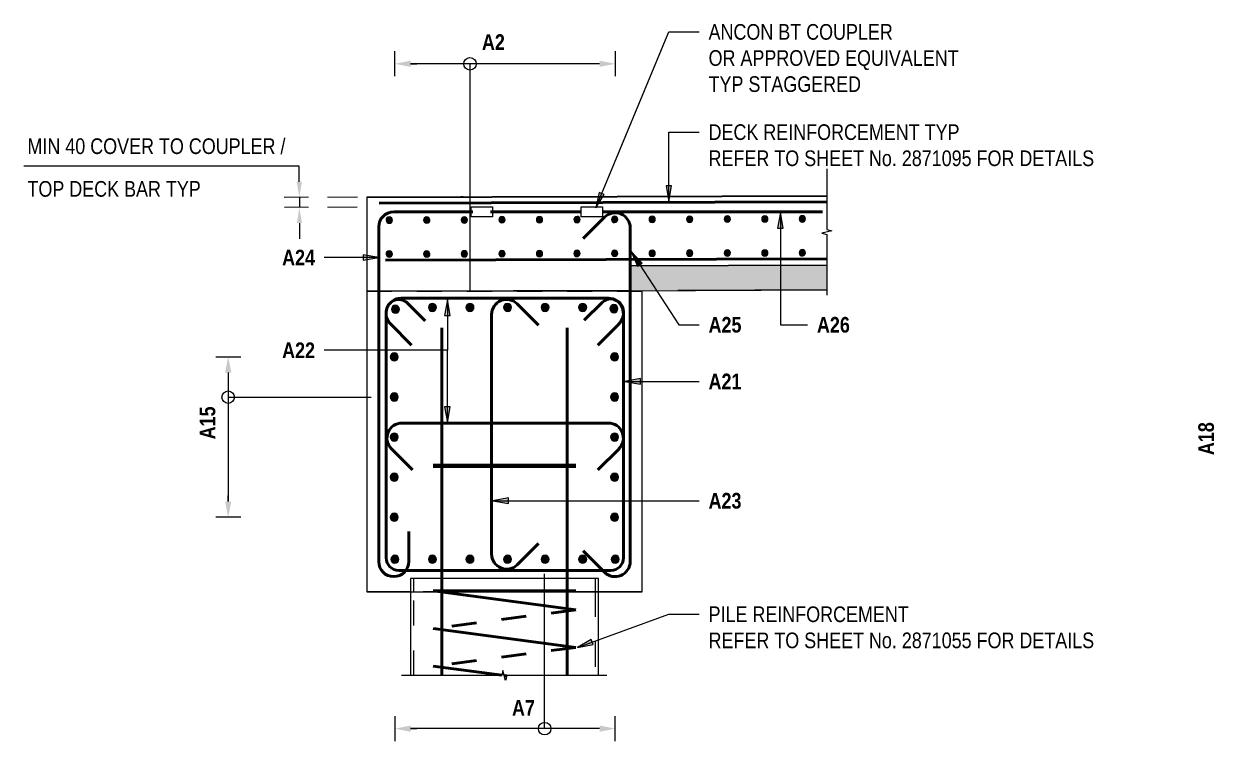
# Model space of a CAD drawing. Header units: metres. Extents: x -1691 to -1596, y 2 to 594.
# Drawn here: x -1610.163 to -1605.41, y 17.103 to 19.966 of the extents above; entities that cross this region are included whole.
import ezdxf

# ---------------------------------------------------------------- set-up
doc = ezdxf.new("R2010")
doc.units = ezdxf.units.M
doc.linetypes.add('JacobsDash', pattern=[0.0045, 0.003, -0.0015])
doc.layers.get('Defpoints').update_dxf_attribs({"color": 41})
for name, color, linetype, lineweight in [('BRIDGE-ABUTMENT-CONC', 7, 'Continuous', 50), ('BRIDGE-FRAMING-LINE-18-HID', 7, 'JacobsDash', 18), ('D-BDGE', 7, 'Continuous', 13), ('D-BDGE-18-SOLID', 7, 'Continuous', 9), ('D-BDGE-FLOOR', 7, 'Continuous', 50), ('D-BDGE-FLOOR-HID', 7, 'JacobsDash', 18), ('D-BDGE-FLOOR-PAT', 7, 'Continuous', 50), ('D-BDGE-FNDN-LINES-18-HID', 7, 'JacobsDash', 18), ('D-BDGE-FNDN-PILE-CONC', 7, 'Continuous', 50), ('D-BDGE-LINE', 7, 'Continuous', 9), ('D-ENHA-GEN-LINE', 7, 'Continuous', 9), ('D-ENHA-TEXT', 7, 'Continuous', 9), ('D-ENHA-TEXT-DIMS', 7, 'Continuous', 9)]:
    doc.layers.add(name, color=color, linetype=linetype, lineweight=lineweight)
doc.styles.add('Arial Narrow_4', font='ARIALN.TTF', dxfattribs={"height": 0.0625})
doc.styles.add('Arial Narrow_B_1', font='ARIALNB.TTF', dxfattribs={"height": 0.0625})
doc.dimstyles.new('Dimension_Standard_O__mm__2', dxfattribs={"dimscale": 0.3048, "dimtxt": 0.063964, "dimasz": 0.205052, "dimexe": 0.19685, "dimexo": 0.123031, "dimgap": 0.123031, "dimtad": 1, "dimdec": 0, "dimlfac": 1000, "dimzin": 0, "dimdsep": 46, "dimtxsty": 'Arial Narrow_4', "dimsah": 1, "dimcen": 0.09, "dimaunit": 1, "dimadec": 4, "dimazin": 0, "dimtfac": 1, "dimtdec": 4, "dimtix": 1, "dimtmove": 0, "dimatfit": 3, "dimfxl": 1, "dimtvp": 1, "dimtfill": 1, "dimtolj": 1, "dimtzin": 0, "dimlwd": 18, "dimlwe": 18, "dimarcsym": 2})

# ---------------------------------------------------------------- blocks, each defined once
blk = doc.blocks.new('01_SFO_FRP_Pile_CastInPlace_CS - CAST-IN-PLACE PILE - 0750-7668704-DRG-1076 - SECTION 01')
at = {"layer": 'D-BDGE-FNDN-LINES-18-HID'}
for p, q in [((580.9054, 17.6997), (580.9054, 17.7527)), ((581.6295, 17.7527), (581.6295, 17.6997)), ((580.9054, 17.3652), (580.9054, 17.6996)), ((581.6295, 17.6996), (581.6295, 17.3652))]:
    blk.add_line(p, q, dxfattribs=at)
at = {"layer": 'D-BDGE-FNDN-PILE-CONC', "lineweight": 18}
for p, q in [((581.6425, 17.7527), (580.8925, 17.7527)), ((580.8925, 17.7527), (580.8925, 17.3652)), ((581.6425, 17.3652), (581.6425, 17.7527))]:
    blk.add_line(p, q, dxfattribs=at)
blk = doc.blocks.new('07_STR_DPS_PermadecPanel - 07_STR_DPS_PermadecPanel-5973119-DRG-1076 - SECTION 01')
at = {"layer": 'BRIDGE-FRAMING-LINE-18-HID', "color": 9, "linetype": 'Continuous', "lineweight": 9, "true_color": 0xc3c3c3}
for p, q in [((582.5549, 19.0031), (581.7672, 19.0007)), ((582.5549, 19.003), (581.7672, 19.0006)), ((581.7675, 18.9135), (581.7672, 19.0007)), ((582.5549, 18.9037), (582.267, 18.9028))]:
    blk.add_line(p, q, dxfattribs=at)
blk = doc.blocks.new('Repeating Detail - Reo Dot_Scale 25_Section-1695670-DRG-1076 - SECTION 01')
at = {"layer": 'D-BDGE-LINE', "true_color": 0xc7c7c7}
for points in [[(580.8071, 19.1701), (580.8103, 19.1705), (580.8133, 19.1718), (580.8159, 19.1738), (580.8179, 19.1764), (580.8191, 19.1794), (580.8195, 19.1827), (580.8191, 19.1859), (580.8178, 19.1889), (580.8159, 19.1915), (580.8133, 19.1935), (580.8102, 19.1947), (580.8068, 19.1951), (580.8038, 19.1947), (580.8008, 19.1934), (580.7982, 19.1914), (580.7962, 19.1888), (580.795, 19.1858), (580.7945, 19.1826), (580.795, 19.1793), (580.7962, 19.1763), (580.7982, 19.1737), (580.8008, 19.1718), (580.8038, 19.1705), (580.8068, 19.1702)], [(580.9571, 19.1706), (580.9603, 19.171), (580.9633, 19.1723), (580.9659, 19.1742), (580.9679, 19.1768), (580.9691, 19.1799), (580.9695, 19.1831), (580.9691, 19.1863), (580.9678, 19.1893), (580.9659, 19.1919), (580.9633, 19.1939), (580.9602, 19.1951), (580.957, 19.1956), (580.9538, 19.1951), (580.9508, 19.1939), (580.9482, 19.1919), (580.9462, 19.1893), (580.945, 19.1863), (580.9445, 19.183), (580.945, 19.1798), (580.9462, 19.1768), (580.9482, 19.1742), (580.9508, 19.1722), (580.9538, 19.171)], [(581.1071, 19.171), (581.1103, 19.1714), (581.1133, 19.1727), (581.1159, 19.1747), (581.1179, 19.1773), (581.1191, 19.1803), (581.1195, 19.1835), (581.1191, 19.1868), (581.1178, 19.1898), (581.1159, 19.1924), (581.1133, 19.1944), (581.1102, 19.1956), (581.107, 19.196), (581.1038, 19.1956), (581.1008, 19.1943), (581.0982, 19.1923), (581.0962, 19.1897), (581.095, 19.1867), (581.0945, 19.1835), (581.095, 19.1802), (581.0962, 19.1772), (581.0982, 19.1746), (581.1008, 19.1727), (581.1038, 19.1714)], [(581.2571, 19.1715), (581.2603, 19.1719), (581.2633, 19.1732), (581.2659, 19.1751), (581.2679, 19.1777), (581.2691, 19.1808), (581.2695, 19.184), (581.2691, 19.1872), (581.2678, 19.1902), (581.2659, 19.1928), (581.2633, 19.1948), (581.2602, 19.196), (581.257, 19.1965), (581.2538, 19.196), (581.2508, 19.1948), (581.2482, 19.1928), (581.2462, 19.1902), (581.245, 19.1872), (581.2445, 19.1839), (581.245, 19.1807), (581.2462, 19.1777), (581.2482, 19.1751), (581.2508, 19.1731), (581.2538, 19.1719)], [(581.4071, 19.1719), (581.4103, 19.1723), (581.4133, 19.1736), (581.4159, 19.1756), (581.4179, 19.1782), (581.4191, 19.1812), (581.4195, 19.1844), (581.4191, 19.1877), (581.4178, 19.1907), (581.4159, 19.1933), (581.4133, 19.1953), (581.4102, 19.1965), (581.407, 19.1969), (581.4038, 19.1965), (581.4008, 19.1952), (581.3982, 19.1932), (581.3962, 19.1906), (581.395, 19.1876), (581.3945, 19.1844), (581.395, 19.1811), (581.3962, 19.1781), (581.3982, 19.1755), (581.4008, 19.1736), (581.4038, 19.1723)], [(581.5571, 19.1724), (581.5603, 19.1728), (581.5633, 19.1741), (581.5659, 19.176), (581.5679, 19.1786), (581.5691, 19.1817), (581.5695, 19.1849), (581.5691, 19.1881), (581.5678, 19.1911), (581.5659, 19.1937), (581.5633, 19.1957), (581.5602, 19.1969), (581.557, 19.1974), (581.5538, 19.1969), (581.5508, 19.1957), (581.5482, 19.1937), (581.5462, 19.1911), (581.545, 19.1881), (581.5445, 19.1848), (581.545, 19.1816), (581.5462, 19.1786), (581.5482, 19.176), (581.5508, 19.174), (581.5538, 19.1728)], [(581.7071, 19.1728), (581.7103, 19.1732), (581.7133, 19.1745), (581.7159, 19.1765), (581.7179, 19.1791), (581.7191, 19.1821), (581.7195, 19.1853), (581.7191, 19.1886), (581.7178, 19.1916), (581.7159, 19.1942), (581.7133, 19.1962), (581.7102, 19.1974), (581.707, 19.1978), (581.7038, 19.1974), (581.7008, 19.1961), (581.6982, 19.1941), (581.6962, 19.1915), (581.695, 19.1885), (581.6945, 19.1853), (581.695, 19.182), (581.6962, 19.179), (581.6982, 19.1764), (581.7008, 19.1745), (581.7038, 19.1732)], [(581.8571, 19.1733), (581.8603, 19.1737), (581.8633, 19.175), (581.8659, 19.1769), (581.8679, 19.1795), (581.8691, 19.1826), (581.8695, 19.1858), (581.8691, 19.189), (581.8678, 19.192), (581.8659, 19.1946), (581.8633, 19.1966), (581.8602, 19.1978), (581.857, 19.1983), (581.8538, 19.1978), (581.8508, 19.1966), (581.8482, 19.1946), (581.8462, 19.192), (581.845, 19.189), (581.8445, 19.1857), (581.845, 19.1825), (581.8462, 19.1795), (581.8482, 19.1769), (581.8508, 19.1749), (581.8538, 19.1737)], [(582.0071, 19.1737), (582.0103, 19.1741), (582.0133, 19.1754), (582.0159, 19.1774), (582.0179, 19.18), (582.0191, 19.183), (582.0195, 19.1862), (582.0191, 19.1895), (582.0178, 19.1925), (582.0158, 19.1951), (582.0133, 19.1971), (582.0102, 19.1983), (582.007, 19.1987), (582.0038, 19.1983), (582.0008, 19.197), (581.9982, 19.195), (581.9962, 19.1924), (581.995, 19.1894), (581.9945, 19.1862), (581.995, 19.1829), (581.9962, 19.1799), (581.9982, 19.1773), (582.0008, 19.1754), (582.0038, 19.1741)], [(582.1571, 19.1742), (582.1603, 19.1746), (582.1633, 19.1758), (582.1659, 19.1778), (582.1679, 19.1804), (582.1691, 19.1835), (582.1695, 19.1867), (582.1691, 19.1899), (582.1678, 19.1929), (582.1658, 19.1955), (582.1633, 19.1975), (582.1602, 19.1987), (582.157, 19.1992), (582.1538, 19.1987), (582.1508, 19.1975), (582.1482, 19.1955), (582.1462, 19.1929), (582.145, 19.1899), (582.1445, 19.1866), (582.145, 19.1834), (582.1462, 19.1804), (582.1482, 19.1778), (582.1508, 19.1758), (582.1538, 19.1746)], [(582.3071, 19.1746), (582.3103, 19.175), (582.3133, 19.1763), (582.3159, 19.1783), (582.3179, 19.1809), (582.3191, 19.1839), (582.3195, 19.1871), (582.3191, 19.1904), (582.3178, 19.1934), (582.3158, 19.196), (582.3133, 19.1979), (582.3102, 19.1992), (582.307, 19.1996), (582.3038, 19.1992), (582.3008, 19.1979), (582.2982, 19.1959), (582.2962, 19.1933), (582.295, 19.1903), (582.2945, 19.1871), (582.295, 19.1838), (582.2962, 19.1808), (582.2982, 19.1782), (582.3008, 19.1763), (582.3038, 19.175)], [(582.4571, 19.1751), (582.4603, 19.1755), (582.4633, 19.1767), (582.4659, 19.1787), (582.4679, 19.1813), (582.4691, 19.1844), (582.4695, 19.1876), (582.4691, 19.1908), (582.4678, 19.1938), (582.4658, 19.1964), (582.4633, 19.1984), (582.4602, 19.1996), (582.457, 19.2001), (582.4538, 19.1996), (582.4508, 19.1984), (582.4482, 19.1964), (582.4462, 19.1938), (582.445, 19.1908), (582.4445, 19.1875), (582.445, 19.1843), (582.4462, 19.1813), (582.4482, 19.1787), (582.4508, 19.1767), (582.4538, 19.1755)]]:
    blk.add_hatch(color=9, dxfattribs=at).paths.add_polyline_path(points)
at = {"layer": 'D-BDGE-LINE', "color": 252, "true_color": 0x888888}
for centre, start, end in [((580.807, 19.1826), 90.1716, 270.1716), ((580.807, 19.1826), 270.1716, 90.1716), ((580.957, 19.1831), 90.1716, 270.1716), ((580.957, 19.1831), 270.1716, 90.1716), ((581.107, 19.1835), 90.1716, 270.1716), ((581.107, 19.1835), 270.1716, 90.1716), ((581.257, 19.184), 90.1716, 270.1716), ((581.257, 19.184), 270.1716, 90.1716), ((581.407, 19.1844), 90.1716, 270.1716), ((581.407, 19.1844), 270.1716, 90.1716), ((581.557, 19.1849), 90.1716, 270.1716), ((581.557, 19.1849), 270.1716, 90.1716), ((581.707, 19.1853), 90.1716, 270.1716), ((581.707, 19.1853), 270.1716, 90.1716), ((581.857, 19.1858), 90.1716, 270.1716), ((581.857, 19.1858), 270.1716, 90.1716), ((582.007, 19.1862), 90.1716, 270.1716), ((582.007, 19.1862), 270.1716, 90.1716), ((582.157, 19.1867), 90.1716, 270.1716), ((582.157, 19.1867), 270.1716, 90.1716), ((582.307, 19.1871), 90.1716, 270.1716), ((582.307, 19.1871), 270.1716, 90.1716), ((582.457, 19.1876), 90.1716, 270.1716), ((582.457, 19.1876), 270.1716, 90.1716)]:
    blk.add_arc(centre, 0.0125, start, end, dxfattribs=at)
blk = doc.blocks.new('CS_DET_Reinf_Bar Section_Solid - Reo Dot 32-6113454-DRG-1076 - SECTION 01')
at = {"layer": 'D-BDGE-LINE'}
blk.add_hatch(color=256, dxfattribs=at).paths.add_polyline_path([(580.827, 17.9808), (580.8311, 17.9814), (580.835, 17.983), (580.8383, 17.9855), (580.8408, 17.9888), (580.8424, 17.9927), (580.843, 17.9968), (580.8424, 18.001), (580.8408, 18.0048), (580.8383, 18.0081), (580.835, 18.0107), (580.8311, 18.0123), (580.827, 18.0128), (580.8228, 18.0123), (580.819, 18.0107), (580.8156, 18.0081), (580.8131, 18.0048), (580.8115, 18.001), (580.811, 17.9968), (580.8115, 17.9927), (580.8131, 17.9888), (580.8156, 17.9855), (580.819, 17.983), (580.8228, 17.9814)])
for start, end in [(0, 180), (180, 0)]:
    blk.add_arc((580.827, 17.9968), 0.016, start, end, dxfattribs=at)
blk = doc.blocks.new('T2DExtentArrowReinf_v1 - Extent-6400358-DRG-1076 - SECTION 01')
at = {"layer": 'D-BDGE-LINE'}
for p, q in [((580.154, 18.6368), (580.1902, 18.6368)), ((580.164, 18.5743), (580.164, 18.0593)), ((580.164, 18.4761), (580.735, 18.4761)), ((580.1977, 17.9968), (580.164, 17.9968))]:
    blk.add_line(p, q, dxfattribs=at)
blk = doc.blocks.new('T2DExtentArrowReinf_v1 - Extent-6401132-DRG-1076 - SECTION 01')
at = {"layer": 'D-BDGE-LINE'}
for p, q in [((580.8295, 19.7728), (580.8295, 19.8065)), ((581.647, 19.8065), (580.892, 19.8065)), ((581.1295, 19.8065), (581.1295, 18.9009)), ((581.7095, 19.8165), (581.7095, 19.7802))]:
    blk.add_line(p, q, dxfattribs=at)
blk = doc.blocks.new('CS_DET_BreakLine_ViewScale - CS_Std BreakLine-6401524-DRG-1076 - SECTION 01')
at = {"layer": 'D-BDGE-LINE'}
for p, q in [((581.2561, 17.3652), (580.8561, 17.3652)), ((581.2611, 17.3852), (581.2561, 17.3652)), ((581.2711, 17.3452), (581.2611, 17.3852)), ((581.2761, 17.3652), (581.2711, 17.3452)), ((581.6761, 17.3652), (581.2761, 17.3652))]:
    blk.add_line(p, q, dxfattribs=at)
blk = doc.blocks.new('T2DExtentArrowReinf_v1 - Extent-6402652-DRG-1076 - SECTION 01')
at = {"layer": 'D-BDGE-LINE'}
for p, q in [((581.4275, 17.1534), (581.4275, 17.7709)), ((580.8295, 17.187), (580.8295, 17.1534)), ((581.7095, 17.1434), (581.7095, 17.1796)), ((581.647, 17.1534), (580.892, 17.1534))]:
    blk.add_line(p, q, dxfattribs=at)
blk = doc.blocks.new('CS_DET_BreakLine_ViewScale - CS_Std BreakLine-6401408-DRG-1076 - SECTION 01')
at = {"layer": 'D-BDGE-LINE'}
for p, q in [((582.5549, 19.3875), (582.5549, 19.145)), ((582.5749, 19.14), (582.5349, 19.13)), ((582.5349, 19.13), (582.5549, 19.125)), ((582.5549, 19.145), (582.5749, 19.14)), ((582.5549, 19.125), (582.5549, 18.8825))]:
    blk.add_line(p, q, dxfattribs=at)
blk = doc.blocks.new('DIMBLOCK9-DRG-1076 - SECTION 01')
at = {"layer": 'D-ENHA-TEXT-DIMS', "color": 0, "lineweight": 18, "transparency": 16777216}
for p, q in [((-1609.063, 19.3357), (-1609.0632, 19.3982)), ((-1608.8309, 19.2739), (-1609.1228, 19.273)), ((-1609.0628, 19.2732), (-1609.0627, 19.2331)), ((-1608.8319, 19.2338), (-1609.1227, 19.2329)), ((-1609.0625, 19.1706), (-1609.0623, 19.1081))]:
    blk.add_line(p, q, dxfattribs=at)
at = {"layer": 'D-ENHA-TEXT-DIMS', "color": 0, "transparency": 16777216}
for points in [[(-1609.0526, 19.3357), (-1609.0734, 19.3357), (-1609.0628, 19.2732)], [(-1609.0521, 19.1706), (-1609.0729, 19.1706), (-1609.0627, 19.2331)]]:
    blk.add_solid(points, dxfattribs=at)
at = {"layer": 'Defpoints', "color": 0, "transparency": 16777216}
for p in [(-1608.7934, 19.274), (-1609.0627, 19.2331), (-1608.7944, 19.2339)]:
    blk.add_point(p, dxfattribs=at)
at = {"layer": 'D-ENHA-TEXT-DIMS', "color": 0, "lineweight": 18, "transparency": 16777216, "insert": (-1608.9881, 19.2534), "char_height": 0.0625, "attachment_point": 5, "rotation": 270.1729, "style": 'Arial Narrow_4', "bg_fill": 3, "box_fill_scale": 1.1, "bg_fill_color": 256, "bg_fill_true_color": 13158600, "bg_fill_transparency": 0}
blk.add_mtext('\\A1;\u200e', dxfattribs=at)

msp = doc.modelspace()

# ---------------------------------------------------------------- hatches: boundary and pattern name
at = {"layer": 'D-BDGE-FLOOR-PAT', "true_color": 0xe1e1e1}
msp.add_hatch(color=254, dxfattribs=at).paths.add_polyline_path([(-1608.2234, 18.8997), (-1607.7435, 18.9012), (-1607.7435, 18.9022), (-1608.4896, 18.8997), (-1608.2751, 18.8997)])
at = {"layer": 'D-BDGE-LINE', "true_color": 0xc7ffc7}
msp.add_hatch(color=254, dxfattribs=at).paths.add_polyline_path([(-1607.7435, 18.9011), (-1606.9561, 18.9038), (-1606.9561, 19.002), (-1607.7435, 18.9994), (-1607.7435, 18.9154)])
at = {"layer": 'D-ENHA-GEN-LINE'}
for points in [[(-1608.6189, 19.794), (-1608.6189, 19.819), (-1608.6814, 19.8065)], [(-1607.8639, 19.794), (-1607.8014, 19.8065), (-1607.8639, 19.819)], [(-1609.3344, 18.5743), (-1609.3469, 18.6368), (-1609.3594, 18.5743), (-1609.3477, 18.5743)], [(-1609.3469, 17.9968), (-1609.3344, 18.0593), (-1609.3594, 18.0593), (-1609.3477, 18.0008)], [(-1608.6189, 17.1409), (-1608.6189, 17.1659), (-1608.6814, 17.1534)], [(-1607.8639, 17.1409), (-1607.8014, 17.1534), (-1607.8639, 17.1659)]]:
    msp.add_hatch(color=256, dxfattribs=at).paths.add_polyline_path(points)
at = {"layer": 'D-ENHA-TEXT'}
for points in [[(-1607.5875, 19.2571), (-1607.5764, 19.3196), (-1607.5985, 19.3196)], [(-1607.8791, 19.2314), (-1607.8449, 19.2849), (-1607.8653, 19.2934)], [(-1607.1419, 19.2134), (-1607.1529, 19.1509), (-1607.1309, 19.1509)], [(-1608.745, 19.0333), (-1608.8075, 19.0443), (-1608.8075, 19.0223)], [(-1607.7374, 19.0579), (-1607.7126, 18.9995), (-1607.6942, 19.0115)], [(-1608.4715, 18.8648), (-1608.4825, 18.8023), (-1608.4605, 18.8023)], [(-1607.7632, 18.539), (-1607.7007, 18.528), (-1607.7007, 18.55)], [(-1608.4715, 18.3754), (-1608.4605, 18.4379), (-1608.4825, 18.4379)], [(-1608.2901, 18.063), (-1608.2276, 18.0519), (-1608.2276, 18.074)], [(-1607.9523, 17.4777), (-1607.8898, 17.4886), (-1607.8973, 17.5093)]]:
    msp.add_hatch(color=256, dxfattribs=at).paths.add_polyline_path(points)

# ---------------------------------------------------------------- linework, layer by layer
at = {"layer": 'BRIDGE-ABUTMENT-CONC', "lineweight": 13}
for p, q in [((-1608.7934, 18.8997), (-1608.7934, 18.899)), ((-1608.5479, 18.8997), (-1608.7934, 18.8997)), ((-1608.7934, 18.899), (-1608.7934, 17.6997)), ((-1607.6934, 18.8997), (-1608.5478, 18.8997)), ((-1607.6934, 17.6997), (-1607.6934, 18.8997)), ((-1607.6934, 18.8997), (-1607.6934, 18.8988)), ((-1608.7934, 17.6997), (-1607.8685, 17.6997)), ((-1608.7934, 17.6987), (-1608.7934, 17.6997)), ((-1608.6184, 17.6987), (-1608.7934, 17.6987)), ((-1607.8684, 17.6997), (-1607.6934, 17.6997)), ((-1607.6934, 17.6987), (-1607.8684, 17.6987)), ((-1607.6934, 17.6987), (-1607.6934, 17.6997))]:
    msp.add_line(p, q, dxfattribs=at)
at = {"layer": 'BRIDGE-FRAMING-LINE-18-HID', "color": 8, "lineweight": 13, "true_color": 0x808080}
for p, q in [((-1608.7934, 18.8988), (-1607.6935, 18.8988)), ((-1608.7934, 17.6987), (-1608.7934, 17.6996)), ((-1607.8685, 17.6987), (-1608.6184, 17.6987)), ((-1607.6934, 17.6996), (-1607.6934, 17.6987))]:
    msp.add_line(p, q, dxfattribs=at)
at = {"layer": 'D-BDGE', "lineweight": 18}
for p, q in [((-1609.0631, 19.3983), (-1610.1631, 19.3983)), ((-1608.4081, 19.2749), (-1608.4181, 19.2749))]:
    msp.add_line(p, q, dxfattribs=at)
at = {"layer": 'D-BDGE', "color": 252, "lineweight": 50, "true_color": 0x888888}
for p, q in [((-1608.744, 19.25), (-1606.9561, 19.2554)), ((-1608.7189, 19.0223), (-1606.9561, 19.0276))]:
    msp.add_line(p, q, dxfattribs=at)
at = {"layer": 'D-BDGE', "lineweight": 50}
for p, q in [((-1608.6859, 19.2152), (-1608.3694, 19.2152)), ((-1608.2994, 19.2152), (-1607.9369, 19.2152)), ((-1607.8519, 19.2152), (-1606.9738, 19.2152)), ((-1607.844, 19.1941), (-1607.9288, 19.1092)), ((-1608.7459, 19.1552), (-1608.7459, 17.82)), ((-1607.7416, 19.1517), (-1607.7416, 17.82)), ((-1607.8288, 18.8709), (-1608.6568, 18.8709)), ((-1608.6306, 18.8511), (-1608.5599, 18.7804)), ((-1608.1924, 18.8485), (-1608.1075, 18.7636)), ((-1607.9248, 18.7829), (-1607.8541, 18.8536)), ((-1608.7159, 18.8157), (-1608.7159, 17.835)), ((-1608.2948, 18.806), (-1608.2948, 17.85)), ((-1607.7688, 17.835), (-1607.7688, 18.8182)), ((-1608.6992, 18.7684), (-1608.6143, 18.6836)), ((-1607.7863, 18.7684), (-1607.8712, 18.6836)), ((-1607.8288, 18.373), (-1608.653, 18.373)), ((-1608.6954, 18.2706), (-1608.6105, 18.1857)), ((-1607.7863, 18.2706), (-1607.8712, 18.1857)), ((-1608.6259, 17.82), (-1608.6259, 17.94)), ((-1608.1924, 17.8076), (-1608.1075, 17.8924)), ((-1607.844, 17.7776), (-1607.9288, 17.8624)), ((-1608.6659, 17.785), (-1607.8188, 17.785))]:
    msp.add_line(p, q, dxfattribs=at)
at = {"layer": 'D-BDGE'}
for p, q in [((-1608.3769, 19.2352), (-1608.2919, 19.2352)), ((-1608.3769, 19.1952), (-1608.3769, 19.2352)), ((-1608.2919, 19.2352), (-1608.2919, 19.1952)), ((-1607.9369, 19.2352), (-1607.8519, 19.2352)), ((-1607.9369, 19.1952), (-1607.9369, 19.2352)), ((-1607.8519, 19.2352), (-1607.8519, 19.1952)), ((-1608.2919, 19.1952), (-1608.3769, 19.1952)), ((-1607.8519, 19.1952), (-1607.9369, 19.1952))]:
    msp.add_line(p, q, dxfattribs=at)
at = {"layer": 'D-BDGE', "color": 8, "lineweight": 50, "true_color": 0x808080}
for p, q in [((-1608.4934, 17.3652), (-1608.4934, 18.7527)), ((-1607.9935, 17.3652), (-1607.9935, 18.7527)), ((-1608.5284, 17.7027), (-1607.9584, 17.6277)), ((-1608.5284, 17.7027), (-1607.9584, 17.7027)), ((-1608.5284, 17.5527), (-1607.9584, 17.4777)), ((-1608.5284, 17.4027), (-1608.2544, 17.3666)), ((-1608.2449, 17.3654), (-1608.2351, 17.3641))]:
    msp.add_line(p, q, dxfattribs=at)
at = {"layer": 'D-BDGE', "color": 252, "lineweight": 70, "true_color": 0x888888}
msp.add_line((-1608.5284, 18.2027), (-1607.9584, 18.2027), dxfattribs=at)
at = {"layer": 'D-BDGE', "color": 8, "linetype": 'JacobsDash', "lineweight": 50, "true_color": 0x808080}
for p, q in [((-1607.9584, 17.6277), (-1608.5284, 17.5527)), ((-1607.9584, 17.4777), (-1608.5284, 17.4027))]:
    msp.add_line(p, q, dxfattribs=at)
at = {"layer": 'D-BDGE', "lineweight": 50}
for centre, radius, start, end in [((-1608.6859, 19.1552), 0.06, 90, 180), ((-1607.8016, 19.1517), 0.06, 360, 135), ((-1608.6568, 18.8109), 0.06, 90, 225), ((-1608.6659, 18.8157), 0.05, 45, 180), ((-1608.2348, 18.806), 0.06, 45, 180), ((-1607.8188, 18.8182), 0.05, 0, 135), ((-1607.8288, 18.8109), 0.06, 315, 90), ((-1608.653, 18.313), 0.06, 90, 225), ((-1607.8288, 18.313), 0.06, 315, 90), ((-1608.6659, 17.835), 0.05, 180, 270), ((-1608.2348, 17.85), 0.06, 180, 315), ((-1607.8188, 17.835), 0.05, 270, 0), ((-1608.6859, 17.82), 0.06, 180, 360), ((-1607.8016, 17.82), 0.06, 225, 360)]:
    msp.add_arc(centre, radius, start, end, dxfattribs=at)
at = {"layer": 'D-BDGE-18-SOLID', "color": 252, "true_color": 0x888888}
for p, q in [((-1606.9561, 19.002), (-1607.7435, 18.9994)), ((-1607.7435, 18.9994), (-1607.7435, 18.9011)), ((-1607.7435, 18.9011), (-1606.9561, 18.9038))]:
    msp.add_line(p, q, dxfattribs=at)
at = {"layer": 'D-BDGE-FLOOR', "color": 252, "lineweight": 9, "true_color": 0x888888}
for p, q in [((-1608.7934, 19.274), (-1608.7934, 18.899)), ((-1606.9561, 18.9036), (-1607.5514, 18.9018))]:
    msp.add_line(p, q, dxfattribs=at)
at = {"layer": 'D-BDGE-FLOOR', "color": 252, "lineweight": 9, "true_color": 0x888888, "flags": 128}
for points in [[(-1606.9561, 19.2795), (-1607.7934, 19.277), (-1608.7934, 19.274)], [(-1608.7934, 18.899), (-1607.7934, 18.902), (-1607.7435, 18.9022)], [(-1607.7435, 18.9012), (-1607.7934, 18.901), (-1608.207, 18.8998)]]:
    msp.add_lwpolyline(points, dxfattribs=at)
at = {"layer": 'D-BDGE-FLOOR-HID', "color": 252, "linetype": 'Continuous', "lineweight": 9, "true_color": 0x888888}
msp.add_line((-1608.2399, 18.8997), (-1608.7934, 18.898), dxfattribs=at)
at = {"layer": 'D-BDGE-FLOOR-HID', "color": 252, "linetype": 'Continuous', "lineweight": 9, "true_color": 0x888888, "flags": 128}
msp.add_lwpolyline([(-1608.7934, 19.273), (-1607.7934, 19.276), (-1606.9561, 19.2786)], dxfattribs=at)
at = {"layer": 'D-ENHA-GEN-LINE'}
for p, q in [((-1608.6814, 19.7565), (-1608.6814, 19.8565)), ((-1607.8014, 19.8565), (-1607.8014, 19.7565)), ((-1608.6189, 19.8065), (-1608.5939, 19.8065)), ((-1607.8639, 19.8065), (-1607.8889, 19.8065)), ((-1609.3969, 18.6368), (-1609.2969, 18.6368)), ((-1609.3469, 18.5743), (-1609.3469, 18.5493)), ((-1609.3469, 18.0593), (-1609.3469, 18.0843)), ((-1609.2969, 17.9968), (-1609.3969, 17.9968)), ((-1608.6814, 17.2034), (-1608.6814, 17.1034)), ((-1607.8014, 17.1034), (-1607.8014, 17.2034)), ((-1608.6189, 17.1534), (-1608.5939, 17.1534)), ((-1607.8639, 17.1534), (-1607.8889, 17.1534))]:
    msp.add_line(p, q, dxfattribs=at)
for centre in [(-1608.3814, 19.8065), (-1609.3469, 18.4761), (-1608.0834, 17.1534)]:
    msp.add_circle(centre, 0.025, dxfattribs=at)
at = {"layer": 'D-ENHA-TEXT'}
for p, q in [((-1607.8791, 19.2314), (-1607.5875, 19.9338)), ((-1607.5875, 19.9338), (-1607.4661, 19.9338)), ((-1607.5875, 19.5338), (-1607.4661, 19.5338)), ((-1607.5875, 19.2571), (-1607.5875, 19.5338)), ((-1607.5764, 19.3196), (-1607.5985, 19.3196)), ((-1607.5985, 19.3196), (-1607.5875, 19.2571)), ((-1607.5875, 19.2571), (-1607.5764, 19.3196)), ((-1607.8653, 19.2934), (-1607.8791, 19.2314)), ((-1607.8791, 19.2314), (-1607.8449, 19.2849)), ((-1607.8449, 19.2849), (-1607.8653, 19.2934)), ((-1607.1419, 19.2134), (-1607.1529, 19.1509)), ((-1607.1309, 19.1509), (-1607.1419, 19.2134)), ((-1607.1419, 19.2134), (-1607.1419, 18.7649)), ((-1607.1529, 19.1509), (-1607.1309, 19.1509)), ((-1608.9618, 19.0333), (-1608.9634, 19.0333)), ((-1608.745, 19.0333), (-1608.9618, 19.0333)), ((-1608.745, 19.0333), (-1608.8075, 19.0443)), ((-1608.8075, 19.0443), (-1608.8075, 19.0223)), ((-1608.8075, 19.0223), (-1608.745, 19.0333)), ((-1607.7374, 19.0579), (-1607.7126, 18.9995)), ((-1607.6942, 19.0115), (-1607.7374, 19.0579)), ((-1607.7374, 19.0579), (-1607.5473, 18.7649)), ((-1607.7126, 18.9995), (-1607.6942, 19.0115)), ((-1608.4715, 18.8648), (-1608.4825, 18.8023)), ((-1608.4605, 18.8023), (-1608.4715, 18.8648)), ((-1608.4715, 18.8648), (-1608.4715, 18.6632)), ((-1608.4825, 18.8023), (-1608.4605, 18.8023)), ((-1607.5473, 18.7649), (-1607.4661, 18.7649)), ((-1607.1419, 18.7649), (-1607.0333, 18.7649)), ((-1608.9618, 18.6632), (-1608.9634, 18.6632)), ((-1608.4715, 18.6632), (-1608.9618, 18.6632)), ((-1608.4715, 18.6632), (-1608.9618, 18.6632)), ((-1608.4715, 18.3754), (-1608.4715, 18.6632)), ((-1607.7007, 18.55), (-1607.7632, 18.539)), ((-1607.7007, 18.528), (-1607.7007, 18.55)), ((-1607.7632, 18.539), (-1607.7007, 18.528)), ((-1607.7632, 18.539), (-1607.4661, 18.539)), ((-1608.4605, 18.4379), (-1608.4825, 18.4379)), ((-1608.4825, 18.4379), (-1608.4715, 18.3754)), ((-1608.4715, 18.3754), (-1608.4605, 18.4379)), ((-1608.2276, 18.074), (-1608.2901, 18.063)), ((-1608.2276, 18.0519), (-1608.2276, 18.074)), ((-1608.2901, 18.063), (-1608.2276, 18.0519)), ((-1608.2901, 18.063), (-1607.4661, 18.063)), ((-1607.9523, 17.4777), (-1607.5875, 17.6098)), ((-1607.5875, 17.6098), (-1607.4661, 17.6098)), ((-1607.8973, 17.5093), (-1607.9523, 17.4777)), ((-1607.8898, 17.4886), (-1607.8973, 17.5093)), ((-1607.9523, 17.4777), (-1607.8898, 17.4886))]:
    msp.add_line(p, q, dxfattribs=at)

# ---------------------------------------------------------------- block references
at = {"layer": 'BRIDGE-FRAMING-LINE-18-HID', "color": 9, "linetype": 'Continuous', "lineweight": 9, "true_color": 0xc3c3c3}
msp.add_blockref('07_STR_DPS_PermadecPanel - 07_STR_DPS_PermadecPanel-5973119-DRG-1076 - SECTION 01', (-2189.5109, 0), dxfattribs=at)
at = {"layer": 'D-BDGE-FNDN-LINES-18-HID'}
msp.add_blockref('01_SFO_FRP_Pile_CastInPlace_CS - CAST-IN-PLACE PILE - 0750-7668704-DRG-1076 - SECTION 01', (-2189.5109, 0), dxfattribs=at)
at = {"layer": 'D-BDGE-LINE'}
for name, p in [('T2DExtentArrowReinf_v1 - Extent-6401132-DRG-1076 - SECTION 01', (-2189.5109, 0)), ('CS_DET_BreakLine_ViewScale - CS_Std BreakLine-6401408-DRG-1076 - SECTION 01', (-2189.5109, 0)), ('CS_DET_Reinf_Bar Section_Solid - Reo Dot 32-6113454-DRG-1076 - SECTION 01', (-2189.5059, 0.83)), ('CS_DET_Reinf_Bar Section_Solid - Reo Dot 32-6113454-DRG-1076 - SECTION 01', (-2189.3584, 0.8375)), ('CS_DET_Reinf_Bar Section_Solid - Reo Dot 32-6113454-DRG-1076 - SECTION 01', (-2189.2084, 0.8375)), ('CS_DET_Reinf_Bar Section_Solid - Reo Dot 32-6113454-DRG-1076 - SECTION 01', (-2189.0584, 0.8375)), ('CS_DET_Reinf_Bar Section_Solid - Reo Dot 32-6113454-DRG-1076 - SECTION 01', (-2188.9084, 0.8375)), ('CS_DET_Reinf_Bar Section_Solid - Reo Dot 32-6113454-DRG-1076 - SECTION 01', (-2188.7584, 0.8375)), ('CS_DET_Reinf_Bar Section_Solid - Reo Dot 32-6113454-DRG-1076 - SECTION 01', (-2188.6334, 0.8325)), ('T2DExtentArrowReinf_v1 - Extent-6400358-DRG-1076 - SECTION 01', (-2189.5109, 0)), ('CS_DET_Reinf_Bar Section_Solid - Reo Dot 32-6113454-DRG-1076 - SECTION 01', (-2189.5109, 0.64)), ('CS_DET_Reinf_Bar Section_Solid - Reo Dot 32-6113454-DRG-1076 - SECTION 01', (-2188.6309, 0.64)), ('CS_DET_Reinf_Bar Section_Solid - Reo Dot 32-6113454-DRG-1076 - SECTION 01', (-2189.5109, 0.48)), ('CS_DET_Reinf_Bar Section_Solid - Reo Dot 32-6113454-DRG-1076 - SECTION 01', (-2188.6309, 0.48)), ('CS_DET_Reinf_Bar Section_Solid - Reo Dot 32-6113454-DRG-1076 - SECTION 01', (-2189.5109, 0.32)), ('CS_DET_Reinf_Bar Section_Solid - Reo Dot 32-6113454-DRG-1076 - SECTION 01', (-2188.6309, 0.32)), ('CS_DET_Reinf_Bar Section_Solid - Reo Dot 32-6113454-DRG-1076 - SECTION 01', (-2189.5109, 0.16)), ('CS_DET_Reinf_Bar Section_Solid - Reo Dot 32-6113454-DRG-1076 - SECTION 01', (-2188.6309, 0.16)), ('CS_DET_Reinf_Bar Section_Solid - Reo Dot 32-6113454-DRG-1076 - SECTION 01', (-2189.5109, 0)), ('CS_DET_Reinf_Bar Section_Solid - Reo Dot 32-6113454-DRG-1076 - SECTION 01', (-2188.6309, 0)), ('CS_DET_Reinf_Bar Section_Solid - Reo Dot 32-6113454-DRG-1076 - SECTION 01', (-2189.5084, -0.1675)), ('CS_DET_Reinf_Bar Section_Solid - Reo Dot 32-6113454-DRG-1076 - SECTION 01', (-2189.3584, -0.1675)), ('CS_DET_Reinf_Bar Section_Solid - Reo Dot 32-6113454-DRG-1076 - SECTION 01', (-2189.2084, -0.1675)), ('CS_DET_Reinf_Bar Section_Solid - Reo Dot 32-6113454-DRG-1076 - SECTION 01', (-2189.0584, -0.1675)), ('CS_DET_Reinf_Bar Section_Solid - Reo Dot 32-6113454-DRG-1076 - SECTION 01', (-2188.9084, -0.1675)), ('CS_DET_Reinf_Bar Section_Solid - Reo Dot 32-6113454-DRG-1076 - SECTION 01', (-2188.7584, -0.1675)), ('CS_DET_Reinf_Bar Section_Solid - Reo Dot 32-6113454-DRG-1076 - SECTION 01', (-2188.6284, -0.1675)), ('T2DExtentArrowReinf_v1 - Extent-6402652-DRG-1076 - SECTION 01', (-2189.5109, 0)), ('CS_DET_BreakLine_ViewScale - CS_Std BreakLine-6401524-DRG-1076 - SECTION 01', (-2189.5109, 0))]:
    msp.add_blockref(name, p, dxfattribs=at)
at = {"layer": 'D-BDGE-LINE', "color": 252, "true_color": 0x888888}
for p in [(-2189.5109, 0), (-2189.5109, -0.1353)]:
    msp.add_blockref('Repeating Detail - Reo Dot_Scale 25_Section-1695670-DRG-1076 - SECTION 01', p, dxfattribs=at)

# ---------------------------------------------------------------- texts
at = {"layer": 'D-ENHA-TEXT', "char_height": 0.0625, "attachment_point": 1, "bg_fill": 3, "box_fill_scale": 1, "bg_fill_color": 256, "bg_fill_transparency": 0}
for s, insert, style in [('ANCON BT COUPLER', (-1607.4286, 19.965), 'Arial Narrow_4'), ('A2', (-1608.3336, 19.9242), 'Arial Narrow_B_1'), ('OR APPROVED EQUIVALENT', (-1607.4286, 19.8608), 'Arial Narrow_4'), ('DECK REINFORCEMENT TYP', (-1607.4286, 19.565), 'Arial Narrow_4'), ('A24', (-1609.1316, 19.0645), 'Arial Narrow_B_1'), ('A25', (-1607.4286, 18.7962), 'Arial Narrow_B_1'), ('A26', (-1606.9958, 18.7962), 'Arial Narrow_B_1'), ('A21', (-1607.4286, 18.5702), 'Arial Narrow_B_1'), ('A23', (-1607.4286, 18.0942), 'Arial Narrow_B_1'), ('PILE REINFORCEMENT', (-1607.4286, 17.6411), 'Arial Narrow_4'), ('REFER TO SHEET No. 2871055 FOR DETAILS', (-1607.4286, 17.5369), 'Arial Narrow_4')]:
    msp.add_mtext(s, dxfattribs=dict(at, insert=insert, style=style))
at = {"layer": 'D-ENHA-TEXT', "char_height": 0.0625, "attachment_point": 1, "style": 'Arial Narrow_4', "bg_fill": 3, "box_fill_scale": 1, "bg_fill_color": 256, "bg_fill_true_color": 13158600, "bg_fill_transparency": 0}
for s, insert in [('MIN 40 COVER TO COUPLER / ', (-1610.1485, 19.5089)), ('TOP DECK BAR TYP', (-1610.1485, 19.3385))]:
    msp.add_mtext(s, dxfattribs=dict(at, insert=insert))
at = {"layer": 'D-ENHA-TEXT', "char_height": 0.0625, "attachment_point": 1, "rotation": 90, "style": 'Arial Narrow_B_1', "bg_fill": 3, "box_fill_scale": 1, "bg_fill_color": 256, "bg_fill_transparency": 0}
for s, insert in [('A15', (-1609.461, 18.3078)), ('A18', (-1605.4729, 18.2449))]:
    msp.add_mtext(s, dxfattribs=dict(at, insert=insert))

# ---------------------------------------------------------------- next in the draw order: texts
at = {"layer": 'D-ENHA-TEXT', "char_height": 0.0625, "attachment_point": 1, "bg_fill": 3, "box_fill_scale": 1, "bg_fill_color": 256, "bg_fill_transparency": 0}
for s, insert, style in [('TYP STAGGERED', (-1607.4286, 19.7566), 'Arial Narrow_4'), ('REFER TO SHEET No. 2871095 FOR DETAILS', (-1607.4286, 19.4608), 'Arial Narrow_4'), ('A22', (-1609.1316, 18.6944), 'Arial Narrow_B_1'), ('A7', (-1608.2136, 17.2674), 'Arial Narrow_B_1')]:
    msp.add_mtext(s, dxfattribs=dict(at, insert=insert, style=style))

# ---------------------------------------------------------------- next in the draw order: dimensions: what is measured, and where the dimension line sits
at = {"layer": 'D-ENHA-TEXT-DIMS', "lineweight": 18}
dim = msp.add_linear_dim(base=(-1609.0627, 19.2331), p1=(-1608.7934, 19.274), p2=(-1608.7944, 19.2339), angle=270.1729, text='\u200e', dimstyle='Dimension_Standard_O__mm__2', override={"dimpost": '<>', "dimfxl": 0.040097}, dxfattribs=at)
dim.commit()
dim.dimension.update_dxf_attribs({"geometry": 'DIMBLOCK9-DRG-1076 - SECTION 01', "text_midpoint": (-1608.9881, 19.2534)})

doc.saveas('drawing.dxf')
